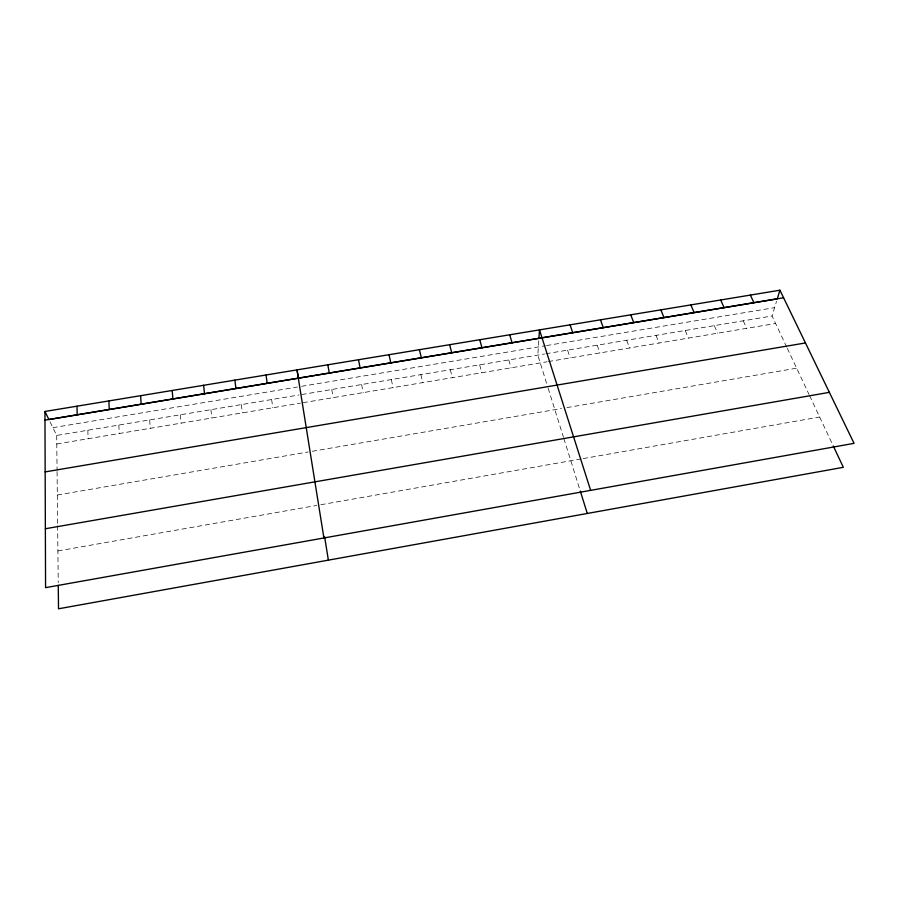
<?xml version="1.0" encoding="UTF-8"?>
<svg xmlns="http://www.w3.org/2000/svg" width="899" height="899" viewBox="0 0 899 899"><rect width="100%" height="100%" fill="white"/><g stroke="black" fill="none" stroke-linecap="round" stroke-linejoin="round"><path stroke-width="0.67" stroke-dasharray="4.5 3.37" d="M538.759 340.8L537.804 355.105L547.761 386.975M786.704 347.081L772.072 315.987L776.522 301.367M57.907 550.952L316.83 505.418M320.831 504.721L581.833 458.827M583.204 458.58L819.641 417.001M57.322 495.023L308.211 451.983M312.268 451.287L561.538 408.517M566.887 407.607L796.649 368.185M56.783 443.982L300.322 403.157M303.075 402.696L547.042 361.791M548.401 361.567L775.59 323.483M52.895 427.677L297.457 386.997M301.592 386.312L545.176 345.8M546.536 345.564L774.612 307.627M50.041 421.856L56.693 435.442L299.019 394.976M301.761 394.526L544.569 353.981M545.918 353.757L772.072 315.987M787.288 348.318L809.033 394.47M809.617 395.729L832.665 444.668M743.259 320.797L746.664 328.337M714.323 325.629L717.593 333.203M685.252 330.484L688.376 338.103M656.034 335.372L659.034 343.025M626.682 340.272L629.547 347.969M597.194 345.194L599.925 352.925M567.572 350.138L570.157 357.926M548.176 388.301L563.448 437.184M563.864 438.487L579.877 489.741M508.778 359.96L511.082 367.826M479.617 364.825L481.785 372.737M450.309 369.714L452.343 377.67M420.878 374.636L422.766 382.626M391.312 379.569L393.054 387.604M361.6 384.536L363.207 392.616M331.753 389.514L333.214 397.639M271.633 399.549L272.802 407.764M241.359 404.606L242.382 412.866M210.95 409.686L211.816 417.99M180.384 414.787L181.104 423.137M149.683 419.912L150.245 428.317M118.837 425.07L119.241 433.509M87.844 430.239L88.091 438.734M56.693 435.442L57.064 470.188M57.075 471.57L57.626 524.387M57.637 525.78L58.233 582.631"/><path stroke-width="1.35" d="M538.928 338.35L539.49 329.877L590.632 490.371M779.927 290.208L777.287 298.861L48.894 419.53L44.95 411.472L779.927 290.208L854.05 443.353L45.568 587.654L44.95 411.472M45.366 528.747L829.372 392.357M45.164 471.908L805.459 342.946M44.984 420.125L783.591 297.771M833.261 445.926L843.329 467.311L58.514 608.792L58.266 585.384M750.384 295.086L753.901 302.693M720.683 299.985L724.066 307.627M690.848 304.907L694.095 312.594M660.866 309.852L663.968 317.583M630.75 314.819L633.705 322.595M600.476 319.819L603.285 327.641M570.056 324.831L572.73 332.697M580.293 491.068L587.294 513.464M509.688 334.799L512.059 342.755M479.729 339.743L481.965 347.733M449.635 344.699L451.725 352.745M419.395 349.689L421.328 357.78M389.02 354.712L390.795 362.836M358.487 359.746L360.117 367.916M298.592 378.164L296.985 369.894L323.91 537.973M327.809 364.803L329.292 373.029M324.595 536.681L328.371 560.144M266.014 374.995L267.183 383.311M234.897 380.131L235.909 388.503M203.623 385.3L204.478 393.706M172.192 390.481L172.889 398.942M140.615 395.695L141.143 404.19M108.88 400.932L109.251 409.483M76.999 406.191L77.19 414.787"/></g></svg>
